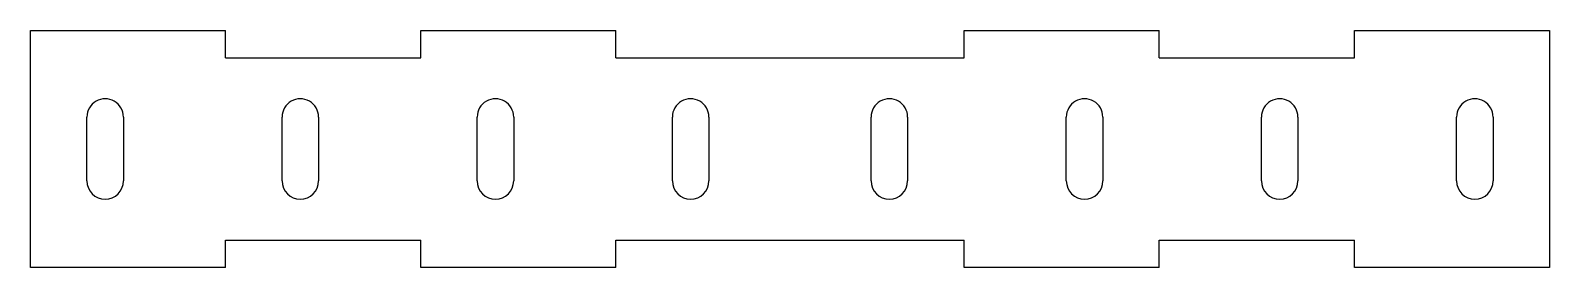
# Model space of a CAD drawing. Header units: millimetres. Extents: x -83 to 83, y -23 to 3.
import ezdxf

# ---------------------------------------------------------------- set-up
doc = ezdxf.new("R2010")
doc.units = ezdxf.units.MM
doc.layers.add('Shape2DView', color=7, linetype='CONTINUOUS')

msp = doc.modelspace()

# ---------------------------------------------------------------- linework, layer by layer
at = {"layer": 'Shape2DView'}
for p, q in [((-83.3, 3), (-61.9, 3)), ((-83.3, 0), (-83.3, 3)), ((-61.9, 0), (-61.9, 3)), ((-40.5, 0), (-40.5, 3)), ((-40.5, 3), (-19.1, 3)), ((-19.1, 0), (-19.1, 3)), ((19.1, 0), (19.1, 3)), ((19.1, 3), (40.5, 3)), ((40.5, 0), (40.5, 3)), ((61.9, 0), (61.9, 3)), ((61.9, 3), (83.3, 3)), ((83.3, 3), (83.3, 0)), ((-83.3, -23), (-83.3, 0)), ((-61.9, 0), (-40.5, 0)), ((-19.1, 0), (19.1, 0)), ((40.5, 0), (61.9, 0)), ((83.3, 0), (83.3, -23)), ((-77.1, -13.5), (-77.1, -6.5)), ((-73.1, -6.5), (-73.1, -13.5)), ((-55.7, -13.5), (-55.7, -6.5)), ((-51.7, -6.5), (-51.7, -13.5)), ((-34.3, -13.5), (-34.3, -6.5)), ((-30.3, -6.5), (-30.3, -13.5)), ((-12.9, -13.5), (-12.9, -6.5)), ((-8.9, -6.5), (-8.9, -13.5)), ((8.9, -13.5), (8.9, -6.5)), ((12.9, -6.5), (12.9, -13.5)), ((30.3, -13.5), (30.3, -6.5)), ((34.3, -6.5), (34.3, -13.5)), ((51.7, -13.5), (51.7, -6.5)), ((55.7, -6.5), (55.7, -13.5)), ((73.1, -13.5), (73.1, -6.5)), ((77.1, -6.5), (77.1, -13.5)), ((-61.9, -20), (-40.5, -20)), ((-61.9, -23), (-61.9, -20)), ((-40.5, -23), (-40.5, -20)), ((-19.1, -20), (19.1, -20)), ((-19.1, -23), (-19.1, -20)), ((19.1, -23), (19.1, -20)), ((40.5, -20), (61.9, -20)), ((40.5, -23), (40.5, -20)), ((61.9, -23), (61.9, -20)), ((-61.9, -23), (-83.3, -23)), ((-19.1, -23), (-40.5, -23)), ((40.5, -23), (19.1, -23)), ((83.3, -23), (61.9, -23))]:
    msp.add_line(p, q, dxfattribs=at)
for centre, start_param, end_param in [((-75.1, -6.5), -1.5708, -4.71239), ((-53.7, -6.5), -1.5708, -4.71239), ((-32.3, -6.5), -1.5708, -4.71239), ((-10.9, -6.5), -1.5708, -4.71239), ((10.9, -6.5), -1.5708, -4.71239), ((32.3, -6.5), -1.5708, -4.71239), ((53.7, -6.5), -1.5708, -4.71239), ((75.1, -6.5), -1.5708, -4.71239), ((-75.1, -13.5), -4.71239, -1.5708), ((-53.7, -13.5), -4.71239, -1.5708), ((-32.3, -13.5), -4.71239, -1.5708), ((-10.9, -13.5), -4.71239, -1.5708), ((10.9, -13.5), -4.71239, -1.5708), ((32.3, -13.5), -4.71239, -1.5708), ((53.7, -13.5), -4.71239, -1.5708), ((75.1, -13.5), -4.71239, -1.5708)]:
    msp.add_ellipse(centre, major_axis=(0, 2), ratio=1, start_param=start_param, end_param=end_param, dxfattribs=at)

doc.saveas('drawing.dxf')
